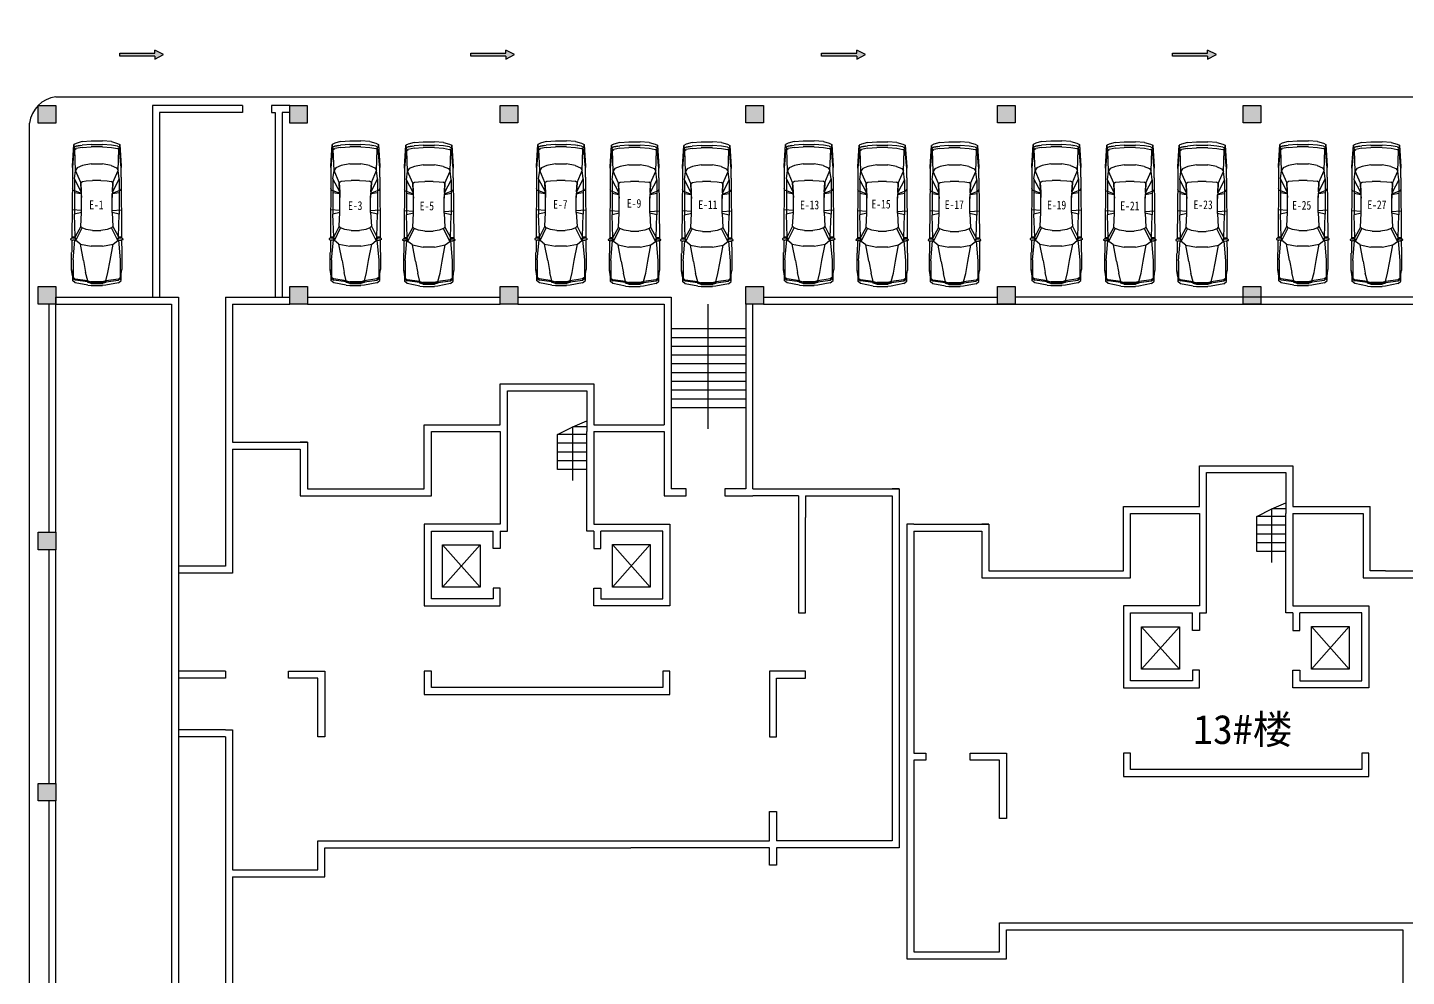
# Model space of a CAD drawing. Extents: x -266505272703 to 7385419, y -354256 to 107640740655.
# Drawn here: x 3476438 to 3523588, y -122182 to -89711 of the extents above; entities that cross this region are included whole.
import ezdxf

# ---------------------------------------------------------------- set-up
doc = ezdxf.new("R2010")
doc.units = 0
doc.header["$LTSCALE"] = 1000
for name, color, linetype in [('jb1', 42, 'Continuous'), ('PUB_TEXT', 7, 'Continuous'), ('QC', 8, 'Continuous'), ('ROOF', 4, 'Continuous'), ('图框', 6, 'Continuous'), ('标注', 3, 'Continuous'), ('红线', 1, 'Continuous')]:
    doc.layers.add(name, color=color, linetype=linetype)
doc.styles.get("Standard").update_dxf_attribs({"font": 'rs.shx', "bigfont": 'hztxt.shx'})
doc.styles.add('STYLE2', font='NSimSun.ttf', dxfattribs={"width": 0.8})
doc.styles.add('宋体', font='SimSun.ttf')

# ---------------------------------------------------------------- blocks, each defined once
blk = doc.blocks.new('M_F27')
for p, q in [((-2489, 522), (-2514, 196)), ((-2489, 522), (-2426, 736)), ((-2426, 736), (-2389, 824)), ((-2389, 824), (-1610, 874)), ((-2389, 824), (-1560, 874)), ((-2264, 812), (-2389, 824)), ((-2364, 522), (-2389, 196)), ((-2326, 736), (-2364, 522)), ((-2326, 736), (-2351, 596)), ((-2351, 594), (-2351, 596)), ((-2326, 736), (-2288, 811)), ((-2301, 196), (-2276, 522)), ((-2200, 786), (-2288, 811)), ((-2276, 522), (-2238, 736)), ((-2200, 786), (-2238, 736)), ((-1560, 874), (-2212, 815)), ((-2208, 815), (-2211, 814)), ((-1660, 862), (-2208, 815)), ((-1446, 761), (-2200, 786)), ((-1622, 510), (-1685, 196)), ((-1560, 874), (-1660, 862)), ((-1622, 510), (-1547, 698)), ((-1617, 869), (-1620, 866)), ((-1208, 874), (-1610, 874)), ((-1547, 698), (-1446, 761)), ((-1145, 799), (-1446, 761)), ((-1019, 572), (-1446, 761)), ((-1208, 874), (980, 889)), ((-1145, 799), (-682, 557)), ((-1145, 799), (124, 799)), ((-1070, 371), (-1057, 510)), ((-1019, 572), (-1057, 510)), ((-680, 556), (-1019, 572)), ((-1019, 572), (-479, 547)), ((-743, 849), (-793, 874)), ((-730, 799), (-743, 849)), ((-630, 555), (-730, 799)), ((-680, 556), (-630, 555)), ((-642, 799), (-605, 554)), ((-605, 554), (-630, 555)), ((-479, 547), (-605, 554)), ((61, 547), (-479, 547)), ((-2, 547), (-27, 877)), ((124, 799), (61, 547)), ((61, 547), (564, 572)), ((941, 773), (124, 799)), ((564, 572), (941, 773)), ((564, 572), (614, 522)), ((1079, 748), (614, 522)), ((614, 522), (677, 371)), ((941, 773), (941, 874)), ((983, 777), (941, 773)), ((941, 773), (987, 765)), ((980, 902), (995, 790)), ((980, 790), (980, 898)), ((995, 790), (980, 790)), ((980, 790), (992, 746)), ((984, 905), (1020, 939)), ((992, 746), (1021, 747)), ((995, 790), (1022, 746)), ((1022, 748), (995, 790)), ((1021, 747), (1022, 748)), ((1053, 768), (1022, 746)), ((1036, 935), (1062, 857)), ((1036, 756), (1079, 748)), ((1051, 889), (1497, 893)), ((1057, 776), (1062, 857)), ((1770, 849), (1058, 784)), ((1204, 585), (1079, 748)), ((1795, 472), (1204, 585)), ((1280, 196), (1204, 585)), ((1506, 899), (2121, 899)), ((2461, 849), (1770, 849)), ((2272, 876), (2121, 899)), ((2272, 876), (2272, 874)), ((2437, 851), (2272, 876)), ((2511, 874), (2287, 874)), ((2398, 849), (2461, 773)), ((2437, 850), (2433, 851)), ((2498, 773), (2436, 849)), ((2511, 874), (2450, 850)), ((2461, 773), (2523, 321)), ((2561, 321), (2498, 773)), ((2599, 773), (2511, 874)), ((2599, 773), (2687, 321)), ((-2514, -206), (-2514, 196)), ((-2389, -206), (-2389, 196)), ((-2301, 196), (-2301, -206)), ((-1685, -206), (-1685, 196)), ((-1082, 145), (-1070, 371)), ((-1082, 145), (-1082, -156)), ((677, 371), (714, 145)), ((714, -156), (714, 145)), ((1280, 196), (1280, -206)), ((2222, 397), (1795, 472)), ((2523, 321), (2222, 397)), ((2523, 321), (2586, 321)), ((2523, 321), (2561, 196)), ((2580, 196), (2542, 321)), ((2561, 196), (2561, -206)), ((2611, 196), (2574, 321)), ((2580, 321), (2618, 196)), ((2580, 196), (2580, -206)), ((2611, 196), (2611, -206)), ((2618, -206), (2618, 196)), ((2687, 321), (2699, 196)), ((2699, -206), (2699, 196)), ((-2489, -533), (-2514, -206)), ((-2389, -206), (-2364, -533)), ((-2276, -533), (-2301, -206)), ((-1685, -206), (-1622, -520)), ((-1070, -382), (-1082, -156)), ((-1057, -520), (-1070, -382)), ((677, -382), (614, -533)), ((714, -156), (677, -382)), ((1204, -596), (1280, -206)), ((1795, -483), (1204, -596)), ((1795, -483), (2222, -407)), ((2523, -332), (2222, -407)), ((2523, -332), (2461, -784)), ((2561, -332), (2498, -784)), ((2523, -332), (2561, -206)), ((2586, -332), (2523, -332)), ((2580, -206), (2542, -332)), ((2618, -6), (2561, -6)), ((2574, -332), (2611, -206)), ((2618, -206), (2580, -332)), ((2687, -332), (2599, -784)), ((2687, -332), (2699, -206)), ((-2489, -533), (-2426, -747)), ((-2426, -747), (-2389, -835)), ((-2389, -835), (-2264, -823)), ((-1560, -885), (-2389, -835)), ((-1610, -885), (-2389, -835)), ((-2326, -747), (-2364, -533)), ((-2351, -607), (-2351, -605)), ((-2351, -607), (-2326, -747)), ((-2326, -747), (-2288, -822)), ((-2288, -822), (-2200, -797)), ((-2276, -533), (-2238, -747)), ((-2200, -797), (-2238, -747)), ((-2212, -826), (-1560, -885)), ((-2208, -826), (-2211, -825)), ((-1660, -872), (-2208, -826)), ((-1446, -772), (-2200, -797)), ((-1560, -885), (-1660, -872)), ((-1622, -520), (-1547, -709)), ((-1621, -877), (-1617, -880)), ((-1610, -885), (-1208, -885)), ((-1547, -709), (-1446, -772)), ((-1019, -583), (-1446, -772)), ((-1145, -809), (-1446, -772)), ((-1208, -885), (980, -900)), ((-682, -568), (-1145, -809)), ((-1145, -809), (124, -809)), ((-1019, -583), (-1057, -520)), ((-479, -558), (-1019, -583)), ((-1019, -583), (-680, -567)), ((-743, -860), (-793, -885)), ((-743, -860), (-730, -809)), ((-730, -809), (-630, -566)), ((-680, -567), (-682, -568)), ((-680, -567), (-630, -566)), ((-605, -565), (-642, -809)), ((-630, -566), (-605, -565)), ((-605, -565), (-479, -558)), ((61, -558), (-479, -558)), ((-2, -558), (-27, -884)), ((61, -558), (124, -809)), ((564, -583), (61, -558)), ((941, -784), (124, -809)), ((614, -533), (564, -583)), ((564, -583), (941, -784)), ((1079, -759), (614, -533)), ((987, -776), (941, -784)), ((983, -788), (941, -784)), ((941, -885), (941, -784)), ((992, -757), (980, -800)), ((995, -800), (980, -800)), ((995, -800), (980, -913)), ((980, -909), (980, -800)), ((984, -916), (1020, -950)), ((992, -757), (1021, -758)), ((995, -800), (1022, -757)), ((1022, -758), (995, -800)), ((1021, -758), (1022, -758)), ((1022, -757), (1053, -779)), ((1036, -767), (1079, -759)), ((1036, -946), (1062, -867)), ((1051, -901), (1497, -904)), ((1057, -787), (1062, -867)), ((1770, -860), (1058, -795)), ((1204, -596), (1079, -759)), ((2121, -910), (1506, -910)), ((1770, -860), (2461, -860)), ((2121, -910), (2272, -887)), ((2270, -887), (2121, -910)), ((2437, -861), (2272, -887)), ((2272, -885), (2272, -887)), ((2285, -885), (2511, -885)), ((2398, -860), (2461, -784)), ((2436, -860), (2498, -784)), ((2437, -861), (2436, -860)), ((2450, -861), (2511, -885)), ((2599, -784), (2511, -885))]:
    blk.add_line(p, q)
for centre, start, end in [((990, 898), 132.965, 179.7454), ((1027, 932), 18.1573, 132.965), ((1047, 776), 305.1542, 356.8636), ((990, -909), 180.2546, 227.035), ((1027, -942), 227.035, 341.8427), ((1047, -787), 3.1798, 54.8458)]:
    blk.add_arc(centre, 10, start, end)
at = {"width": 0.8, "flags": 9}
for tag in ['XSIZE', 'YSIZE']:
    blk.add_attdef(tag, (0, 0), '', height=0.5, dxfattribs=at)

msp = doc.modelspace()

# ---------------------------------------------------------------- hatches: boundary and pattern name
at = {"layer": 'jb1', "linetype": 'ByBlock'}
h = msp.add_hatch(color=256, dxfattribs=at)
h.paths.add_polyline_path([(3207028, 61244), (3207028, -349256), (3784028, -349256), (3784028, 61244)], flags=16)
h.paths.add_polyline_path([(3194528, -354256), (3194528, 66244), (3789028, 66244), (3789028, -354256)])
h.paths.add_polyline_path([(3205987, -18360), (3205987, -12971), (3203126, -12971), (3203126, -18360)], flags=24)
h.paths.add_polyline_path([(3201099, -18348), (3201099, -12948), (3198270, -12948), (3198270, -18348)], flags=24)
edge = h.paths.add_edge_path(flags=16)
edge.add_line((3207028, 61244), (3197028, 61244))
edge.add_line((3197028, 61244), (3197028, -23256))
edge.add_line((3197028, -23256), (3207028, -23256))
edge = h.paths.add_edge_path(flags=16)
edge.add_line((3202028, 61244), (3202028, -18256))
h.paths.add_polyline_path([(3201021, -22371), (3201021, -20286), (3198223, -20286), (3198223, -22371)], flags=24)
h.paths.add_polyline_path([(3205457, -22424), (3205457, -20318), (3202722, -20318), (3202722, -22424)], flags=24)
edge = h.paths.add_edge_path(flags=0)
edge.add_line((3197028, -18256), (3207028, -18256))
edge = h.paths.add_edge_path(flags=0)
edge.add_line((3197028, -10756), (3207028, -10756))
edge = h.paths.add_edge_path(flags=0)
edge.add_line((3197028, 744), (3207028, 744))
h.paths.add_polyline_path([(3205940, 8359), (3205940, 13623), (3203017, 13623), (3203017, 8359)], flags=24)
h.paths.add_polyline_path([(3200990, 8419), (3200990, 12965), (3198161, 12965), (3198161, 8419)], flags=24)
edge = h.paths.add_edge_path(flags=0)
edge.add_line((3197028, 8244), (3207028, 8244))
edge = h.paths.add_edge_path(flags=0)
edge.add_line((3197028, 15744), (3207028, 15744))
h.paths.add_polyline_path([(3201180, 34865), (3201180, 40170), (3198382, 40170), (3198382, 34865)], flags=24)
h.paths.add_polyline_path([(3205969, 34786), (3205969, 39997), (3203329, 39997), (3203329, 34786)], flags=24)
edge = h.paths.add_edge_path(flags=0)
edge.add_line((3197028, 27244), (3207028, 27244))
edge = h.paths.add_edge_path(flags=0)
edge.add_line((3197028, 34744), (3207028, 34744))
edge = h.paths.add_edge_path(flags=0)
edge.add_line((3197028, 42244), (3207028, 42244))
edge = h.paths.add_edge_path(flags=0)
edge.add_line((3197028, 53744), (3207028, 53744))
edge = h.paths.add_edge_path(flags=0)
edge.add_line((3504528, -349256), (3504528, -335256))
edge.add_line((3504528, -335256), (3784028, -335256))
edge = h.paths.add_edge_path(flags=0)
edge.add_line((3580028, -344756), (3670028, -344756))
edge = h.paths.add_edge_path(flags=0)
edge.add_line((3580028, -340256), (3670028, -340256))
h.paths.add_polyline_path([(3580921, -339322), (3586279, -339322), (3586279, -336555), (3580921, -336555)], flags=8)
h.paths.add_polyline_path([(3581167, -348327), (3586242, -348327), (3586242, -345529), (3581167, -345529)], flags=8)
edge = h.paths.add_edge_path(flags=0)
edge.add_line((3511834, -341564), (3511834, -341020))
edge = h.paths.add_edge_path(flags=0)
edge.add_line((3518840, -341020), (3518840, -341564))
edge = h.paths.add_edge_path(flags=0)
edge.add_line((3517008, -341564), (3517008, -341020))
edge = h.paths.add_edge_path(flags=0)
edge.add_arc((3515337, -341290), 439, 0, 360)
edge = h.paths.add_edge_path(flags=0)
edge.add_arc((3515337, -341290), 952, 0, 360)
edge = h.paths.add_edge_path(flags=0)
edge.add_line((3513691, -341020), (3513691, -341564))
edge = h.paths.add_edge_path(flags=0)
edge.add_line((3580028, -349256), (3580028, -335256))
h.paths.add_polyline_path([(3528821, -347040), (3562658, -347040), (3562658, -344592), (3528821, -344592)], flags=8)
edge = h.paths.add_edge_path(flags=0)
edge.add_arc((3514570, -346293), 254, 23.8671, 164.0253)
edge = h.paths.add_edge_path(flags=0)
edge.add_line((3514326, -346552), (3514326, -346775))
edge.add_line((3514326, -346775), (3514216, -346775))
edge.add_line((3514216, -346775), (3514216, -346328))
edge = h.paths.add_edge_path(flags=0)
edge.add_line((3514216, -346258), (3514216, -345945))
edge.add_line((3514216, -345945), (3514326, -345945))
edge.add_line((3514326, -345945), (3514326, -346034))
edge = h.paths.add_edge_path(flags=0)
edge.add_line((3513019, -343617), (3515077, -343617))
edge = h.paths.add_edge_path(flags=0)
edge.add_line((3515077, -344162), (3513019, -344162))
edge = h.paths.add_edge_path(flags=0)
edge.add_line((3513019, -341564), (3513019, -343617))
edge = h.paths.add_edge_path(flags=0)
edge.add_line((3512499, -343617), (3512499, -341564))
edge = h.paths.add_edge_path(flags=0)
edge.add_line((3513019, -344830), (3512499, -344830))
h.paths.add_polyline_path([(3512811, -345945), (3512918, -345945), (3512918, -346778), (3512811, -346778)], flags=0)
h.paths.add_polyline_path([(3512802, -345680), (3512915, -345680), (3512915, -345855), (3512802, -345855)], flags=0)
edge = h.paths.add_edge_path(flags=0)
edge.add_line((3512499, -344830), (3512499, -344162))
edge = h.paths.add_edge_path(flags=0)
edge.add_line((3511834, -343617), (3512499, -343617))
edge = h.paths.add_edge_path(flags=0)
edge.add_line((3511834, -344162), (3511834, -343617))
edge = h.paths.add_edge_path(flags=0)
edge.add_line((3512499, -344162), (3511834, -344162))
edge = h.paths.add_edge_path(flags=0)
edge.add_line((3512484, -346058), (3512484, -346775))
edge.add_line((3512484, -346775), (3512370, -346775))
edge.add_line((3512370, -346775), (3512370, -346058))
edge = h.paths.add_edge_path(flags=0)
edge.add_line((3512370, -346058), (3512213, -346058))
edge.add_line((3512213, -346058), (3512213, -345948))
edge.add_line((3512213, -345948), (3512370, -345948))
edge = h.paths.add_edge_path(flags=0)
edge.add_line((3512370, -345948), (3512370, -345683))
edge.add_line((3512370, -345683), (3512484, -345683))
edge.add_line((3512484, -345683), (3512484, -345948))
edge = h.paths.add_edge_path(flags=0)
edge.add_line((3512484, -345948), (3512641, -345948))
edge.add_line((3512641, -345948), (3512641, -346058))
edge.add_line((3512641, -346058), (3512484, -346058))
edge = h.paths.add_edge_path(flags=0)
edge.add_line((3513019, -344162), (3513019, -344830))
edge = h.paths.add_edge_path(flags=0)
edge.add_arc((3514570, -346293), 356, 174.3933, 185.6067)
edge = h.paths.add_edge_path(flags=0)
edge.add_arc((3513552, -346367), 312, 10.9739, 349.0261)
edge = h.paths.add_edge_path(flags=0)
edge.add_line((3513859, -346308), (3513859, -346427))
edge = h.paths.add_edge_path(flags=0)
edge.add_arc((3513552, -346367), 428, 44.2885, 315.7115)
edge = h.paths.add_edge_path(flags=0)
edge.add_line((3513859, -346068), (3513859, -345945))
edge.add_line((3513859, -345945), (3513978, -345945))
edge.add_line((3513978, -345945), (3513978, -346781))
edge.add_line((3513978, -346781), (3513859, -346781))
edge.add_line((3513859, -346781), (3513859, -346666))
edge = h.paths.add_edge_path(flags=0)
edge.add_line((3512499, -341564), (3511834, -341564))
edge = h.paths.add_edge_path(flags=0)
edge.add_line((3513691, -341564), (3513019, -341564))
edge = h.paths.add_edge_path(flags=0)
edge.add_line((3518197, -341564), (3518197, -343617))
edge = h.paths.add_edge_path(flags=0)
edge.add_line((3517677, -343617), (3517677, -341564))
edge = h.paths.add_edge_path(flags=0)
edge.add_line((3518865, -344162), (3518197, -344162))
edge = h.paths.add_edge_path(flags=0)
edge.add_line((3518197, -343617), (3518865, -343617))
edge = h.paths.add_edge_path(flags=0)
edge.add_line((3518197, -344162), (3518197, -344830))
edge = h.paths.add_edge_path(flags=0)
edge.add_line((3518865, -343617), (3518865, -344162))
edge = h.paths.add_edge_path(flags=0)
edge.add_line((3515597, -342974), (3515597, -343617))
edge = h.paths.add_edge_path(flags=0)
edge.add_line((3515077, -342974), (3515597, -342974))
edge = h.paths.add_edge_path(flags=0)
edge.add_line((3515077, -343617), (3515077, -342974))
edge = h.paths.add_edge_path(flags=0)
edge.add_line((3515597, -343617), (3517677, -343617))
edge = h.paths.add_edge_path(flags=0)
edge.add_line((3517677, -344830), (3517677, -344162))
edge = h.paths.add_edge_path(flags=0)
edge.add_line((3517677, -344162), (3515597, -344162))
edge = h.paths.add_edge_path(flags=0)
edge.add_line((3515077, -344805), (3515077, -344162))
edge = h.paths.add_edge_path(flags=0)
edge.add_line((3515597, -344805), (3515077, -344805))
edge = h.paths.add_edge_path(flags=0)
edge.add_line((3515597, -344162), (3515597, -344805))
edge = h.paths.add_edge_path(flags=0)
edge.add_line((3518197, -344830), (3517677, -344830))
edge = h.paths.add_edge_path(flags=0)
edge.add_arc((3518301, -346289), 254, 23.8671, 164.0253)
edge = h.paths.add_edge_path(flags=0)
edge.add_line((3518057, -346219), (3518057, -346359))
edge = h.paths.add_edge_path(flags=0)
edge.add_line((3518057, -346359), (3518057, -346548))
edge = h.paths.add_edge_path(flags=0)
edge.add_line((3518057, -346548), (3518057, -346771))
edge.add_line((3518057, -346771), (3517947, -346771))
edge.add_line((3517947, -346771), (3517947, -346324))
edge = h.paths.add_edge_path(flags=0)
edge.add_arc((3518301, -346289), 356, 174.3933, 185.6067)
edge = h.paths.add_edge_path(flags=0)
edge.add_line((3517947, -346255), (3517947, -345941))
edge.add_line((3517947, -345941), (3518057, -345941))
edge.add_line((3518057, -345941), (3518057, -346030))
edge = h.paths.add_edge_path(flags=0)
edge.add_arc((3518301, -346289), 356, 11.9054, 133.2969)
edge = h.paths.add_edge_path(flags=0)
edge.add_line((3518649, -346216), (3518649, -346771))
edge.add_line((3518649, -346771), (3518533, -346771))
edge.add_line((3518533, -346771), (3518533, -346559))
edge = h.paths.add_edge_path(flags=0)
edge.add_line((3518533, -346392), (3518533, -346559))
edge = h.paths.add_edge_path(flags=0)
edge.add_line((3518533, -346392), (3518533, -346187))
edge = h.paths.add_edge_path(flags=0)
edge.add_arc((3517283, -346363), 312, 10.9739, 349.0261)
edge = h.paths.add_edge_path(flags=0)
edge.add_line((3517590, -346304), (3517590, -346423))
edge = h.paths.add_edge_path(flags=0)
edge.add_arc((3517283, -346363), 428, 44.2885, 315.7115)
edge = h.paths.add_edge_path(flags=0)
edge.add_line((3517590, -346064), (3517590, -345941))
edge.add_line((3517590, -345941), (3517709, -345941))
edge.add_line((3517709, -345941), (3517709, -346777))
edge.add_line((3517709, -346777), (3517590, -346777))
edge.add_line((3517590, -346777), (3517590, -346663))
edge = h.paths.add_edge_path(flags=0)
edge.add_line((3516060, -346333), (3516060, -346166))
edge = h.paths.add_edge_path(flags=0)
edge.add_line((3516060, -346333), (3516060, -346538))
edge = h.paths.add_edge_path(flags=0)
edge.add_arc((3516292, -346436), 254, 203.8671, 344.0253)
edge = h.paths.add_edge_path(flags=0)
edge.add_line((3516537, -346505), (3516537, -346366))
edge = h.paths.add_edge_path(flags=0)
edge.add_line((3516537, -346366), (3516537, -346176))
edge = h.paths.add_edge_path(flags=0)
edge.add_line((3516537, -346176), (3516537, -345954))
edge.add_line((3516537, -345954), (3516647, -345954))
edge.add_line((3516647, -345954), (3516647, -346401))
edge = h.paths.add_edge_path(flags=0)
edge.add_arc((3516292, -346436), 356, 354.3933, 365.6067)
edge = h.paths.add_edge_path(flags=0)
edge.add_line((3516647, -346470), (3516647, -346784))
edge.add_line((3516647, -346784), (3516537, -346784))
edge.add_line((3516537, -346784), (3516537, -346695))
edge = h.paths.add_edge_path(flags=0)
edge.add_arc((3516292, -346436), 356, 191.9054, 313.2969)
edge = h.paths.add_edge_path(flags=0)
edge.add_line((3515944, -346509), (3515944, -345954))
edge.add_line((3515944, -345954), (3516060, -345954))
edge.add_line((3516060, -345954), (3516060, -346166))
h.paths.add_polyline_path([(3515258, -347039), (3515371, -346773), (3515050, -345951), (3515179, -345951), (3515429, -346606), (3515696, -345947), (3515822, -345947), (3515379, -347039)], flags=0)
edge = h.paths.add_edge_path(flags=0)
edge.add_line((3514326, -346223), (3514326, -346363))
edge = h.paths.add_edge_path(flags=0)
edge.add_line((3514326, -346363), (3514326, -346552))
edge = h.paths.add_edge_path(flags=0)
edge.add_arc((3514570, -346293), 356, 11.9054, 133.2969)
edge = h.paths.add_edge_path(flags=0)
edge.add_line((3514918, -346220), (3514918, -346775))
edge.add_line((3514918, -346775), (3514802, -346775))
edge.add_line((3514802, -346775), (3514802, -346563))
edge = h.paths.add_edge_path(flags=0)
edge.add_line((3514802, -346396), (3514802, -346563))
edge = h.paths.add_edge_path(flags=0)
edge.add_line((3514802, -346396), (3514802, -346190))
edge = h.paths.add_edge_path(flags=0)
edge.add_line((3518840, -341564), (3518197, -341564))
edge = h.paths.add_edge_path(flags=0)
edge.add_line((3517677, -341564), (3517008, -341564))
h.paths.add_polyline_path([(3580874, -344098), (3586179, -344098), (3586179, -341300), (3580874, -341300)], flags=8)
edge = h.paths.add_edge_path(flags=0)
edge.add_line((3515077, -338991), (3513019, -338991))
edge = h.paths.add_edge_path(flags=0)
edge.add_line((3513019, -338447), (3515077, -338447))
edge = h.paths.add_edge_path(flags=0)
edge.add_line((3512499, -337779), (3513019, -337779))
edge = h.paths.add_edge_path(flags=0)
edge.add_line((3511834, -338447), (3512499, -338447))
edge = h.paths.add_edge_path(flags=0)
edge.add_line((3511834, -338991), (3511834, -338447))
edge = h.paths.add_edge_path(flags=0)
edge.add_line((3512499, -338991), (3511834, -338991))
edge = h.paths.add_edge_path(flags=0)
edge.add_line((3512499, -338447), (3512499, -337779))
edge = h.paths.add_edge_path(flags=0)
edge.add_line((3511834, -341020), (3512499, -341020))
edge = h.paths.add_edge_path(flags=0)
edge.add_line((3512499, -341020), (3512499, -338991))
edge = h.paths.add_edge_path(flags=0)
edge.add_line((3513019, -337779), (3513019, -338447))
edge = h.paths.add_edge_path(flags=0)
edge.add_line((3513019, -341020), (3513691, -341020))
edge = h.paths.add_edge_path(flags=0)
edge.add_line((3513019, -338991), (3513019, -341020))
edge = h.paths.add_edge_path(flags=0)
edge.add_line((3518865, -338991), (3518197, -338991))
edge = h.paths.add_edge_path(flags=0)
edge.add_line((3518197, -338447), (3518865, -338447))
edge = h.paths.add_edge_path(flags=0)
edge.add_line((3518197, -337779), (3518197, -338447))
edge = h.paths.add_edge_path(flags=0)
edge.add_line((3518865, -338447), (3518865, -338991))
edge = h.paths.add_edge_path(flags=0)
edge.add_line((3517677, -338991), (3515622, -338991))
edge = h.paths.add_edge_path(flags=0)
edge.add_line((3515077, -339634), (3515077, -338991))
edge = h.paths.add_edge_path(flags=0)
edge.add_line((3515622, -339634), (3515077, -339634))
edge = h.paths.add_edge_path(flags=0)
edge.add_line((3515622, -338991), (3515622, -339634))
edge = h.paths.add_edge_path(flags=0)
edge.add_line((3515622, -337804), (3515622, -338447))
edge = h.paths.add_edge_path(flags=0)
edge.add_line((3515077, -337804), (3515622, -337804))
edge = h.paths.add_edge_path(flags=0)
edge.add_line((3515077, -338447), (3515077, -337804))
edge = h.paths.add_edge_path(flags=0)
edge.add_line((3515622, -338447), (3517677, -338447))
edge = h.paths.add_edge_path(flags=0)
edge.add_line((3517677, -338447), (3517677, -337779))
edge = h.paths.add_edge_path(flags=0)
edge.add_line((3517677, -337779), (3518197, -337779))
edge = h.paths.add_edge_path(flags=0)
edge.add_line((3518197, -341020), (3518840, -341020))
edge = h.paths.add_edge_path(flags=0)
edge.add_line((3517008, -341020), (3517677, -341020))
edge = h.paths.add_edge_path(flags=0)
edge.add_line((3517677, -341020), (3517677, -338991))
edge = h.paths.add_edge_path(flags=0)
edge.add_line((3518197, -338991), (3518197, -341020))
h.paths.add_polyline_path([(3748525, -351778), (3760192, -351778), (3760192, -349903), (3748525, -349903)], flags=24)
edge = h.paths.add_edge_path(flags=0)
edge.add_line((3710028, -342256), (3784028, -342256))
edge = h.paths.add_edge_path(flags=0)
edge.add_line((3601028, -335256), (3601028, -349256))
edge = h.paths.add_edge_path(flags=0)
edge.add_line((3589528, -335256), (3589528, -349256))
edge = h.paths.add_edge_path(flags=0)
edge.add_line((3612528, -335256), (3612528, -349256))
edge = h.paths.add_edge_path(flags=0)
edge.add_line((3624028, -335256), (3624028, -349256))
edge = h.paths.add_edge_path(flags=0)
edge.add_line((3647028, -335256), (3647028, -349256))
edge = h.paths.add_edge_path(flags=0)
edge.add_line((3635528, -335256), (3635528, -349256))
edge = h.paths.add_edge_path(flags=0)
edge.add_line((3658528, -335256), (3658528, -349256))
edge = h.paths.add_edge_path(flags=0)
edge.add_line((3670028, -335256), (3670028, -349256))
h.paths.add_polyline_path([(3711053, -341578), (3716432, -341578), (3716432, -338749), (3711053, -338749)], flags=8)
edge = h.paths.add_edge_path(flags=0)
edge.add_line((3710028, -335256), (3710028, -349256))
edge = h.paths.add_edge_path(flags=0)
edge.add_line((3720028, -335256), (3720028, -349256))
h.paths.add_polyline_path([(3711079, -345640), (3716406, -345640), (3716406, -342968), (3711079, -342968)], flags=8)
h.paths.add_polyline_path([(3711053, -348311), (3716432, -348311), (3716432, -345482), (3711053, -345482)], flags=8)
h.paths.add_polyline_path([(3624911, -339311), (3632210, -339311), (3632210, -336482), (3624911, -336482)], flags=8)
h.paths.add_polyline_path([(3602005, -339364), (3609221, -339364), (3609221, -336472), (3602005, -336472)], flags=8)
h.paths.add_polyline_path([(3590516, -339353), (3597689, -339353), (3597689, -336524), (3590516, -336524)], flags=8)
h.paths.add_polyline_path([(3613157, -339384), (3619486, -339384), (3619486, -336493), (3613157, -336493)], flags=8)
h.paths.add_polyline_path([(3647932, -339290), (3655148, -339290), (3655148, -336587), (3647932, -336587)], flags=8)
h.paths.add_polyline_path([(3636077, -339384), (3642406, -339384), (3642406, -336493), (3636077, -336493)], flags=8)
h.paths.add_polyline_path([(3659500, -339327), (3666558, -339327), (3666558, -336529), (3659500, -336529)], flags=8)
h.paths.add_polyline_path([(3711074, -338940), (3716222, -338940), (3716222, -336236), (3711074, -336236)], flags=8)
edge = h.paths.add_edge_path(flags=0)
edge.add_line((3760028, -335256), (3760028, -349256))
edge = h.paths.add_edge_path(flags=0)
edge.add_line((3770028, -335256), (3770028, -349256))
h.paths.add_polyline_path([(3761611, -342149), (3766706, -342149), (3766706, -339414), (3761611, -339414)], flags=8)
h.paths.add_polyline_path([(3768122, -351862), (3777724, -351862), (3777724, -349980), (3768122, -349980)], flags=24)
edge = h.paths.add_edge_path(flags=0)
edge.add_line((3760028, -345756), (3784028, -345756))
h.paths.add_polyline_path([(3761437, -348959), (3766512, -348959), (3766512, -346162), (3761437, -346162)], flags=8)
h.paths.add_polyline_path([(3761482, -345773), (3766693, -345773), (3766693, -342881), (3761482, -342881)], flags=8)
edge = h.paths.add_edge_path(flags=0)
edge.add_line((3760028, -338756), (3784028, -338756))
h.paths.add_polyline_path([(3761355, -338711), (3766723, -338711), (3766723, -335787), (3761355, -335787)], flags=8)
h.paths.add_polyline_path([(3732909, -341175), (3744153, -341175), (3744153, -336791), (3732909, -336791)], flags=8)
h.paths.add_polyline_path([(3774282, -341950), (3776471, -341950), (3776471, -339865), (3774282, -339865)], flags=8)
h.paths.add_polyline_path([(3681133, -345871), (3701185, -345871), (3701185, -340511), (3681133, -340511)], flags=8)
h.paths.add_polyline_path([(3444535, -317388), (3497618, -317388), (3497618, -307471), (3444535, -307471)], flags=8)
for points in [[(3476803, -92978), (3477404, -92978), (3477404, -92377), (3476803, -92377)], [(3485403, -92978), (3486004, -92978), (3486004, -92377), (3485403, -92377)], [(3492603, -92977), (3493204, -92977), (3493204, -92377), (3492603, -92377)], [(3501003, -92977), (3501604, -92977), (3501604, -92376), (3501003, -92376)], [(3509603, -92977), (3510204, -92977), (3510204, -92376), (3509603, -92376)], [(3518003, -92977), (3518604, -92977), (3518604, -92376), (3518003, -92376)], [(3476803, -99177), (3477404, -99177), (3477404, -98577), (3476803, -98577)], [(3485403, -99177), (3486005, -99177), (3486005, -98576), (3485403, -98576)], [(3492604, -99177), (3493205, -99177), (3493205, -98576), (3492604, -98576)], [(3501004, -99177), (3501605, -99177), (3501605, -98576), (3501004, -98576)], [(3509604, -99177), (3510205, -99177), (3510205, -98576), (3509604, -98576)], [(3518004, -99177), (3518605, -99177), (3518605, -98576), (3518004, -98576)], [(3476803, -107578), (3477404, -107578), (3477404, -106977), (3476803, -106977)], [(3476803, -116178), (3477404, -116178), (3477404, -115577), (3476803, -115577)]]:
    msp.add_hatch(color=256, dxfattribs=at).paths.add_polyline_path(points)
at = {"layer": '图框', "linetype": 'ByBlock'}
for points in [[(3480790, -90689), (3480790, -90789), (3481090, -90639), (3480790, -90489), (3480790, -90589), (3479590, -90589), (3479590, -90689)], [(3492790, -90689), (3492790, -90789), (3493090, -90639), (3492790, -90489), (3492790, -90589), (3491590, -90589), (3491590, -90689)], [(3504790, -90689), (3504790, -90789), (3505090, -90639), (3504790, -90489), (3504790, -90589), (3503590, -90589), (3503590, -90689)], [(3516790, -90689), (3516790, -90789), (3517090, -90639), (3516790, -90489), (3516790, -90589), (3515590, -90589), (3515590, -90689)]]:
    msp.add_hatch(color=256, dxfattribs=at).paths.add_polyline_path(points)

# ---------------------------------------------------------------- linework, layer by layer
at = {"layer": 'jb1', "linetype": 'ByBlock'}
for p, q in [((3477404, -99178), (3477404, -98938)), ((3477404, -98938), (3481604, -98938)), ((3481604, -98938), (3481604, -128378)), ((3483204, -98938), (3485403, -98938)), ((3483204, -98938), (3483204, -104138)), ((3486005, -98938), (3492604, -98938)), ((3493205, -98938), (3498204, -98938)), ((3498204, -98938), (3498444, -98938)), ((3498444, -98938), (3498444, -105498)), ((3501605, -98938), (3509604, -98938)), ((3551002, -98938), (3510205, -98938)), ((3477404, -99178), (3477164, -99177)), ((3477164, -99177), (3477164, -106977)), ((3477404, -106977), (3477404, -99177)), ((3477404, -99178), (3481364, -99177)), ((3481364, -99177), (3481364, -127778)), ((3483444, -99177), (3485403, -99177)), ((3483444, -99177), (3483444, -103897)), ((3486005, -99177), (3492604, -99177)), ((3493205, -99177), (3498204, -99177)), ((3498204, -99177), (3498204, -103301)), ((3499700, -99178), (3499700, -99693)), ((3501004, -99177), (3501004, -105498)), ((3501244, -105498), (3501244, -99177)), ((3501605, -99177), (3509604, -99177)), ((3509604, -99177), (3551604, -99177)), ((3499700, -99693), (3499700, -103447)), ((3501004, -100024), (3498444, -100024)), ((3501004, -100324), (3498444, -100324)), ((3501004, -100624), (3498444, -100624)), ((3501004, -100924), (3498444, -100924)), ((3501004, -101224), (3498444, -101224)), ((3501004, -101524), (3498444, -101524)), ((3501004, -101824), (3498444, -101824)), ((3492604, -103301), (3492604, -101901)), ((3492604, -101901), (3495804, -101901)), ((3492844, -103538), (3492844, -102138)), ((3492844, -102138), (3495564, -102138)), ((3492844, -102138), (3494204, -102138)), ((3495564, -102138), (3495564, -103538)), ((3495804, -101901), (3495804, -103301)), ((3501004, -102124), (3498444, -102124)), ((3501004, -102424), (3498444, -102424)), ((3501004, -102724), (3498444, -102724)), ((3495084, -103377), (3495564, -103172)), ((3490005, -105501), (3490005, -103301)), ((3490005, -103301), (3492604, -103301)), ((3490245, -105738), (3490245, -103538)), ((3490245, -103538), (3492604, -103538)), ((3492604, -103538), (3492604, -106701)), ((3492844, -106941), (3492844, -103538)), ((3494564, -103638), (3495084, -103377)), ((3495564, -103638), (3494564, -103638)), ((3494564, -104838), (3494564, -103638)), ((3495564, -103371), (3495084, -103377)), ((3495084, -105051), (3495084, -103377)), ((3495564, -106941), (3495564, -103538)), ((3495804, -103301), (3498204, -103301)), ((3495804, -103538), (3498204, -103538)), ((3495804, -103538), (3495804, -106701)), ((3498204, -103538), (3498204, -105738)), ((3483204, -104138), (3483204, -108138)), ((3483444, -103897), (3486005, -103901)), ((3483444, -104138), (3485765, -104138)), ((3483444, -104138), (3483444, -108138)), ((3486005, -103901), (3485765, -103901)), ((3485765, -104138), (3485765, -105738)), ((3486005, -103901), (3486005, -105501)), ((3495564, -103938), (3494564, -103938)), ((3495564, -104238), (3494564, -104238)), ((3495564, -104538), (3494564, -104538)), ((3495564, -104838), (3494564, -104838)), ((3495084, -105209), (3495084, -105051)), ((3516508, -106105), (3516508, -104705)), ((3516508, -104705), (3519708, -104705)), ((3516748, -106342), (3516748, -104942)), ((3516748, -104942), (3519468, -104942)), ((3516748, -104942), (3518108, -104942)), ((3519468, -104942), (3519468, -106342)), ((3519708, -104705), (3519708, -106105)), ((3486005, -105501), (3490005, -105501)), ((3498964, -105498), (3498444, -105498)), ((3498964, -105738), (3498964, -105498)), ((3501004, -105498), (3500278, -105498)), ((3500278, -105498), (3500278, -105738)), ((3501244, -105498), (3503044, -105498)), ((3501244, -105498), (3506244, -105498)), ((3506244, -105498), (3506004, -105498)), ((3506244, -105498), (3506244, -117778)), ((3485765, -105738), (3490245, -105738)), ((3498204, -105738), (3498964, -105738)), ((3500278, -105738), (3501004, -105738)), ((3501004, -105738), (3501244, -105738)), ((3502804, -105738), (3501244, -105738)), ((3502804, -105738), (3502804, -109738)), ((3503044, -105738), (3503044, -106482)), ((3503044, -105738), (3506004, -105738)), ((3506004, -105738), (3506004, -117545)), ((3518989, -106181), (3519468, -105976)), ((3503044, -109738), (3503044, -106482)), ((3513909, -108305), (3513909, -106105)), ((3513909, -106105), (3516508, -106105)), ((3514149, -108542), (3514149, -106342)), ((3514149, -106342), (3516508, -106342)), ((3516508, -106342), (3516508, -109505)), ((3516748, -109745), (3516748, -106342)), ((3518468, -106442), (3518989, -106181)), ((3519468, -106442), (3518468, -106442)), ((3518468, -107642), (3518468, -106442)), ((3519468, -106175), (3518989, -106181)), ((3518989, -107855), (3518989, -106181)), ((3519468, -109745), (3519468, -106342)), ((3519708, -106105), (3522348, -106105)), ((3519708, -106342), (3522108, -106342)), ((3519708, -106342), (3519708, -109505)), ((3522108, -106342), (3522108, -108542)), ((3522348, -108302), (3522348, -106105)), ((3492604, -106701), (3490005, -106701)), ((3490005, -106701), (3490005, -109501)), ((3490245, -109261), (3490245, -106941)), ((3490245, -106941), (3492364, -106941)), ((3492364, -107541), (3492364, -106941)), ((3492604, -106941), (3492604, -107541)), ((3492604, -106941), (3492844, -106941)), ((3495804, -106941), (3495564, -106941)), ((3495804, -106701), (3498403, -106701)), ((3495804, -106941), (3495804, -107541)), ((3498163, -106941), (3496044, -106941)), ((3496044, -107541), (3496044, -106941)), ((3498163, -109261), (3498163, -106941)), ((3498403, -106701), (3498403, -109501)), ((3506749, -106701), (3506509, -106701)), ((3506509, -106701), (3506509, -121582)), ((3506749, -106701), (3509309, -106705)), ((3506749, -106942), (3509069, -106942)), ((3506749, -106942), (3506749, -114542)), ((3509309, -106705), (3509069, -106705)), ((3509069, -106942), (3509069, -108542)), ((3509309, -106705), (3509309, -108305)), ((3519468, -106742), (3518468, -106742)), ((3490630, -107413), (3491920, -108866)), ((3491920, -107413), (3490630, -108866)), ((3496434, -107406), (3497724, -108859)), ((3497724, -107406), (3496434, -108859)), ((3519468, -107042), (3518468, -107042)), ((3519468, -107342), (3518468, -107342)), ((3477164, -107578), (3477164, -115577)), ((3477404, -115577), (3477404, -107578)), ((3492604, -107541), (3492364, -107541)), ((3495804, -107541), (3496044, -107541)), ((3519468, -107642), (3518468, -107642)), ((3518989, -108013), (3518989, -107855)), ((3483204, -108138), (3481604, -108138)), ((3483444, -108378), (3481604, -108378)), ((3483444, -108138), (3483444, -108378)), ((3509309, -108305), (3513909, -108305)), ((3522868, -108302), (3522348, -108302)), ((3522868, -108302), (3530148, -108302)), ((3492604, -108901), (3492364, -108901)), ((3492364, -108901), (3492364, -109261)), ((3492604, -109501), (3492604, -108901)), ((3495804, -109501), (3495804, -108901)), ((3495804, -108901), (3496044, -108901)), ((3496044, -108901), (3496044, -109261)), ((3509069, -108542), (3514149, -108542)), ((3522108, -108542), (3522868, -108542)), ((3522868, -108542), (3524908, -108542)), ((3492364, -109261), (3490245, -109261)), ((3496044, -109261), (3498163, -109261)), ((3490005, -109501), (3492604, -109501)), ((3498403, -109501), (3495804, -109501)), ((3502804, -109738), (3503044, -109738)), ((3516508, -109505), (3513909, -109505)), ((3513909, -109505), (3513909, -112305)), ((3514149, -112065), (3514149, -109745)), ((3514149, -109745), (3516268, -109745)), ((3516268, -110345), (3516268, -109745)), ((3516508, -109745), (3516748, -109745)), ((3516508, -109745), (3516508, -110345)), ((3519708, -109745), (3519468, -109745)), ((3519708, -109505), (3522307, -109505)), ((3519708, -109745), (3519708, -110345)), ((3522067, -109745), (3519948, -109745)), ((3519948, -110345), (3519948, -109745)), ((3522067, -112065), (3522067, -109745)), ((3522307, -109505), (3522307, -112305)), ((3514534, -110217), (3515824, -111670)), ((3515824, -110217), (3514534, -111670)), ((3520339, -110210), (3521629, -111663)), ((3521629, -110210), (3520339, -111663)), ((3516508, -110345), (3516268, -110345)), ((3519708, -110345), (3519948, -110345)), ((3483204, -111738), (3481604, -111738)), ((3483204, -111738), (3483204, -111978)), ((3485364, -111738), (3486604, -111738)), ((3485364, -111978), (3485364, -111738)), ((3486604, -111738), (3486604, -113978)), ((3490005, -111738), (3490005, -112538)), ((3490245, -111738), (3490005, -111738)), ((3490245, -112298), (3490245, -111738)), ((3498403, -111738), (3498163, -111738)), ((3498163, -111738), (3498163, -112298)), ((3498403, -112538), (3498403, -111738)), ((3503044, -111738), (3501804, -111738)), ((3501804, -111738), (3501804, -113978)), ((3503044, -111978), (3503044, -111738)), ((3516508, -111705), (3516268, -111705)), ((3516268, -111705), (3516268, -112065)), ((3516508, -112305), (3516508, -111705)), ((3519708, -112305), (3519708, -111705)), ((3519708, -111705), (3519948, -111705)), ((3519948, -111705), (3519948, -112065)), ((3483204, -111978), (3481604, -111978)), ((3486364, -111978), (3485364, -111978)), ((3486364, -113978), (3486364, -111978)), ((3502044, -113978), (3502044, -111978)), ((3502044, -111978), (3503044, -111978)), ((3516268, -112065), (3514149, -112065)), ((3519948, -112065), (3522067, -112065)), ((3490005, -112538), (3498403, -112538)), ((3498163, -112298), (3490245, -112298)), ((3513909, -112305), (3516508, -112305)), ((3522307, -112305), (3519708, -112305)), ((3483204, -113738), (3481604, -113738)), ((3483204, -113978), (3481604, -113978)), ((3483204, -113738), (3483444, -113738)), ((3483204, -113978), (3483204, -128140)), ((3483444, -113738), (3483444, -118538)), ((3486604, -113978), (3486364, -113978)), ((3501804, -113978), (3502044, -113978)), ((3506749, -114542), (3507149, -114542)), ((3507149, -114542), (3507149, -114782)), ((3508668, -114542), (3509908, -114542)), ((3508668, -114782), (3508668, -114542)), ((3509908, -114542), (3509908, -116782)), ((3513909, -114542), (3513909, -115342)), ((3514149, -114542), (3513909, -114542)), ((3514149, -115102), (3514149, -114542)), ((3522307, -114542), (3522067, -114542)), ((3522067, -114542), (3522067, -115102)), ((3522307, -115342), (3522307, -114542)), ((3506749, -114782), (3506749, -121342)), ((3507149, -114782), (3506749, -114782)), ((3509668, -114782), (3508668, -114782)), ((3509668, -116782), (3509668, -114782)), ((3513909, -115342), (3522307, -115342)), ((3522067, -115102), (3514149, -115102)), ((3477164, -116178), (3477164, -124377)), ((3477404, -124377), (3477404, -116178)), ((3501804, -117538), (3501804, -116538)), ((3501804, -116538), (3502044, -116538)), ((3502044, -116538), (3502044, -117545)), ((3509908, -116782), (3509668, -116782)), ((3486364, -118538), (3486364, -117538)), ((3486364, -117538), (3501804, -117538)), ((3486604, -118778), (3486604, -117778)), ((3486604, -117778), (3497067, -117778)), ((3501804, -117778), (3497067, -117778)), ((3501804, -118378), (3501804, -117778)), ((3506004, -117545), (3502044, -117545)), ((3506244, -117778), (3502044, -117778)), ((3502044, -117778), (3502044, -118378)), ((3483444, -118538), (3486364, -118538)), ((3483444, -118778), (3486604, -118778)), ((3483444, -118778), (3483444, -127778)), ((3502044, -118378), (3501804, -118378)), ((3509668, -121342), (3509668, -120342)), ((3509668, -120342), (3524348, -120342)), ((3509908, -121582), (3509908, -120582)), ((3509908, -120582), (3523468, -120582)), ((3523468, -120582), (3523468, -127777)), ((3506509, -121582), (3506749, -121582)), ((3506749, -121342), (3509668, -121342)), ((3506749, -121582), (3509908, -121582))]:
    msp.add_line(p, q, dxfattribs=at)
for points in [[(3476803, -92377), (3477404, -92377), (3477404, -92978), (3476803, -92978)], [(3476803, -92377), (3477404, -92377), (3477404, -92978), (3476803, -92978)], [(3485403, -92377), (3486004, -92377), (3486004, -92978), (3485403, -92978)], [(3485403, -92377), (3486004, -92377), (3486004, -92978), (3485403, -92978)], [(3492603, -92377), (3493204, -92377), (3493204, -92977), (3492603, -92977)], [(3492603, -92377), (3493204, -92377), (3493204, -92977), (3492603, -92977)], [(3501003, -92376), (3501604, -92376), (3501604, -92977), (3501003, -92977)], [(3501003, -92377), (3501604, -92377), (3501604, -92977), (3501003, -92977)], [(3509603, -92376), (3510204, -92376), (3510204, -92977), (3509603, -92977)], [(3509603, -92376), (3510204, -92376), (3510204, -92977), (3509603, -92977)], [(3518003, -92376), (3518604, -92376), (3518604, -92977), (3518003, -92977)], [(3518003, -92376), (3518604, -92376), (3518604, -92977), (3518003, -92977)], [(3476803, -98577), (3477404, -98577), (3477404, -99177), (3476803, -99177)], [(3476803, -98577), (3477404, -98577), (3477404, -99177), (3476803, -99177)], [(3485403, -98576), (3486005, -98576), (3486005, -99177), (3485403, -99177)], [(3485403, -98577), (3486005, -98577), (3486005, -99177), (3485403, -99177)], [(3492604, -98576), (3493205, -98576), (3493205, -99177), (3492604, -99177)], [(3492604, -98576), (3493205, -98576), (3493205, -99177), (3492604, -99177)], [(3501004, -98576), (3501605, -98576), (3501605, -99177), (3501004, -99177)], [(3501004, -98576), (3501605, -98576), (3501605, -99177), (3501004, -99177)], [(3509604, -98576), (3510205, -98576), (3510205, -99177), (3509604, -99177)], [(3509604, -98576), (3510205, -98576), (3510205, -99177), (3509604, -99177)], [(3518004, -98576), (3518605, -98576), (3518605, -99177), (3518004, -99177)], [(3518004, -98576), (3518605, -98576), (3518605, -99177), (3518004, -99177)], [(3476803, -106977), (3477404, -106977), (3477404, -107578), (3476803, -107578)], [(3476803, -106977), (3477404, -106977), (3477404, -107578), (3476803, -107578)], [(3490630, -107413), (3491920, -107413), (3491920, -108866), (3490630, -108866)], [(3496434, -107406), (3497724, -107406), (3497724, -108859), (3496434, -108859)], [(3514534, -110217), (3515824, -110217), (3515824, -111670), (3514534, -111670)], [(3520339, -110210), (3521629, -110210), (3521629, -111663), (3520339, -111663)], [(3476803, -115577), (3477404, -115577), (3477404, -116178), (3476803, -116178)], [(3476803, -115577), (3477404, -115577), (3477404, -116178), (3476803, -116178)]]:
    msp.add_lwpolyline(points, close=True, dxfattribs=at)
at = {"layer": 'ROOF', "linetype": 'ByBlock'}
for p, q in [((3483783, -92377), (3480714, -92377)), ((3480714, -92377), (3480714, -98938)), ((3483783, -92377), (3483783, -92617)), ((3484903, -92377), (3484783, -92377)), ((3484783, -92377), (3484783, -92617)), ((3485403, -92377), (3484903, -92377)), ((3483783, -92617), (3480954, -92617)), ((3480954, -92617), (3480954, -98938)), ((3484783, -92617), (3484903, -92617)), ((3484903, -92617), (3484903, -98938)), ((3485403, -92617), (3485143, -92617)), ((3485143, -92617), (3485143, -98938))]:
    msp.add_line(p, q, dxfattribs=at)
at = {"layer": '图框', "linetype": 'ByBlock'}
for p, q in [((3480790, -90589), (3480790, -90489)), ((3481090, -90639), (3480790, -90489)), ((3492790, -90589), (3492790, -90489)), ((3493090, -90639), (3492790, -90489)), ((3504790, -90589), (3504790, -90489)), ((3505090, -90639), (3504790, -90489)), ((3516790, -90589), (3516790, -90489)), ((3517090, -90639), (3516790, -90489)), ((3479590, -90589), (3480790, -90589)), ((3479590, -90689), (3479590, -90589)), ((3480790, -90689), (3479590, -90689)), ((3480790, -90789), (3481090, -90639)), ((3480790, -90689), (3480790, -90789)), ((3491590, -90589), (3492790, -90589)), ((3491590, -90689), (3491590, -90589)), ((3492790, -90689), (3491590, -90689)), ((3492790, -90789), (3493090, -90639)), ((3492790, -90689), (3492790, -90789)), ((3503590, -90589), (3504790, -90589)), ((3503590, -90689), (3503590, -90589)), ((3504790, -90689), (3503590, -90689)), ((3504790, -90789), (3505090, -90639)), ((3504790, -90689), (3504790, -90789)), ((3515590, -90589), (3516790, -90589)), ((3515590, -90689), (3515590, -90589)), ((3516790, -90689), (3515590, -90689)), ((3516790, -90789), (3517090, -90639)), ((3516790, -90689), (3516790, -90789))]:
    msp.add_line(p, q, dxfattribs=at)
at = {"layer": '红线', "linetype": 'ByBlock'}
for p, q in [((3477404, -92077), (3543403, -92076)), ((3476503, -133978), (3476503, -92978))]:
    msp.add_line(p, q, dxfattribs=at)
msp.add_arc((3477552, -93127), 1060, 98.041, 171.9287, dxfattribs=at)

# ---------------------------------------------------------------- block references
at = {"layer": 'QC', "xscale": 0.9500000001862645, "yscale": 0.9500000001862645, "zscale": 0.95, "rotation": 270}
for p in [(3478810, -95978), (3487650, -95977), (3490165, -96005), (3494683, -95977), (3497198, -96005), (3499669, -96012), (3503154, -95977), (3505669, -96005), (3508140, -96012), (3511621, -95977), (3514136, -96005), (3516607, -96011), (3520052, -95977), (3522567, -96005)]:
    msp.add_blockref('M_F27', p, dxfattribs=at)

# ---------------------------------------------------------------- texts
at = {"layer": 'PUB_TEXT', "style": 'STYLE2', "width": 0.8}
for s, p in [('E-1', (3478547, -95928)), ('E-3', (3487397, -95955)), ('E-5', (3489848, -95966)), ('E-7', (3494411, -95911)), ('E-9', (3496934, -95878)), ('E-11', (3499375, -95922)), ('E-13', (3502852, -95931)), ('E-15', (3505298, -95902)), ('E-17', (3507802, -95921)), ('E-19', (3511300, -95934)), ('E-21', (3513805, -95963)), ('E-23', (3516311, -95925)), ('E-25', (3519680, -95944)), ('E-27', (3522252, -95925))]:
    msp.add_text(s, height=300, dxfattribs=at).set_placement(p)
at = {"layer": '标注', "style": '宋体'}
msp.add_text('13#楼', height=1000, dxfattribs=at).set_placement((3516293, -114228))

doc.saveas('drawing.dxf')
